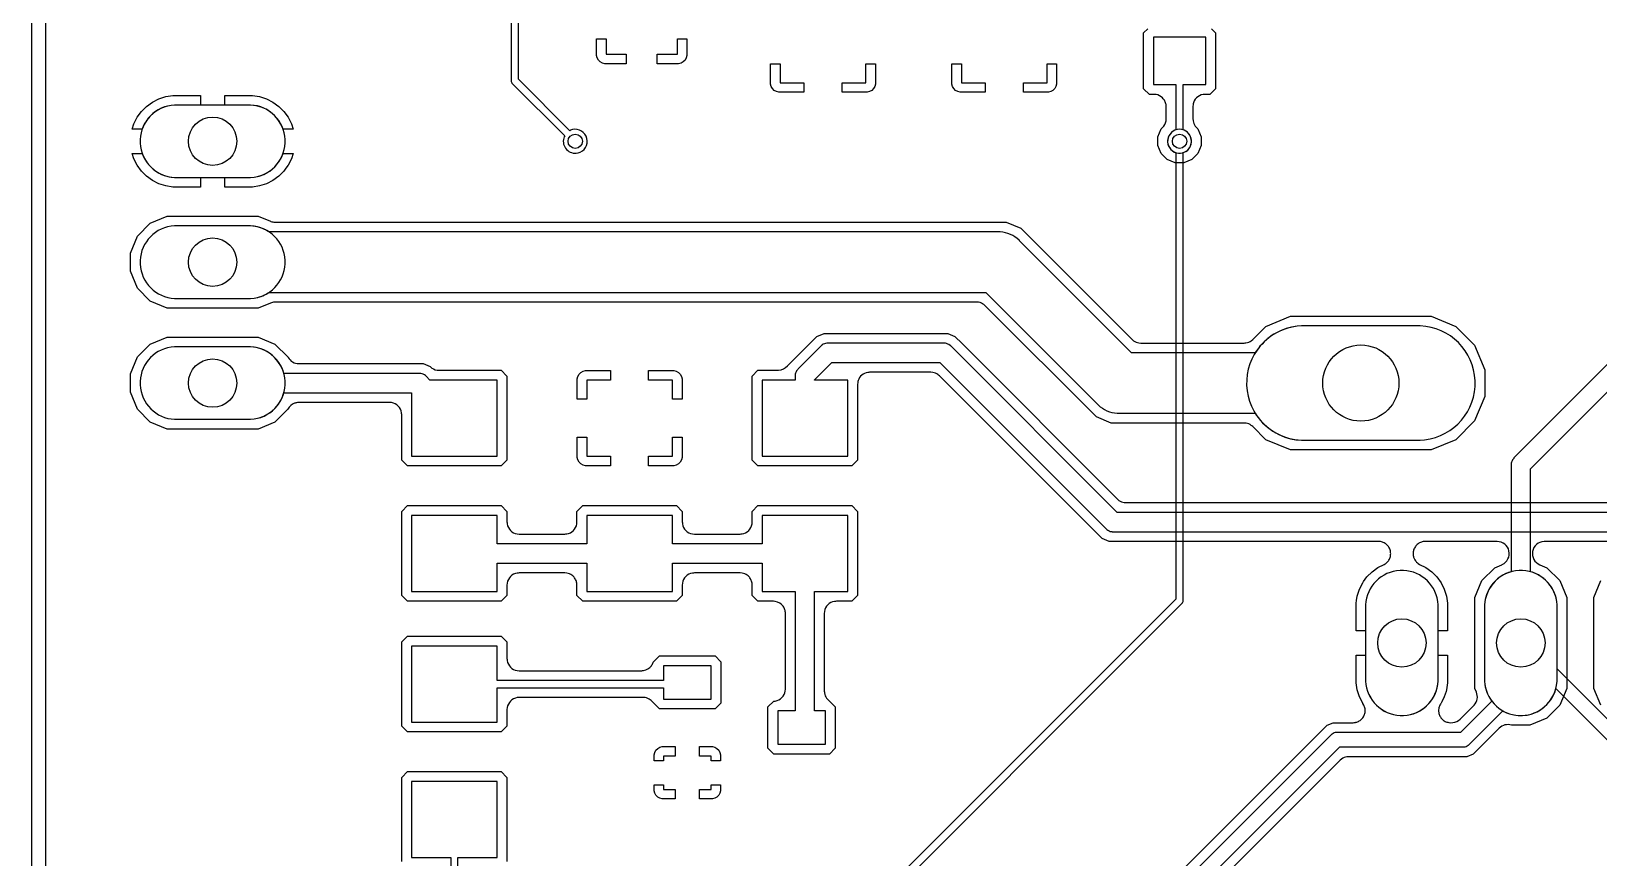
# Model space of a CAD drawing. Header units: millimetres. Extents: x 0 to 85.1, y 3.8 to 100.3.
# Drawn here: x 0 to 32.94, y 38.29 to 55.65 of the extents above; entities that cross this region are included whole.
import ezdxf

# ---------------------------------------------------------------- set-up
doc = ezdxf.new("R2010")
doc.units = ezdxf.units.MM

msp = doc.modelspace()

# ---------------------------------------------------------------- linework, layer by layer
at = {"layer": '16_copper'}
for points in [[(11.489, 53.096, 1), (11.371, 53.584), (11.334, 53.572), (11.316, 53.562), (10.236, 54.642), (10.236, 63.262), (10.256, 63.268, 1), (10.064, 63.732), (10.029, 63.714, 0.612802), (10.064, 63.268), (10.084, 63.262), (10.084, 54.61), (10.085, 54.602), (10.086, 54.593, 0.087654), (10.096, 54.569), (10.101, 54.563), (10.106, 54.556), (11.208, 53.454), (11.198, 53.436, 0.560025), (11.45, 53.09)], [(4.684, 52.585, 0.906347), (4.609, 54.102), (3.011, 54.102), (2.936, 54.095, 0.906347), (3.011, 52.578), (4.609, 52.578)], [(4.684, 50.045, 0.906347), (4.609, 51.562), (3.011, 51.562), (2.936, 51.555, 0.906347), (3.011, 50.038), (4.609, 50.038)], [(29.281, 47.067, 0.924391), (29.187, 49.46), (26.693, 49.46), (26.599, 49.453, 0.924391), (26.693, 47.06), (29.187, 47.06)], [(4.684, 47.505, 0.906347), (4.609, 49.022), (3.011, 49.022), (2.936, 49.015, 0.906347), (3.011, 47.498), (4.609, 47.498)], [(28.914, 41.282, 0.357806), (29.564, 42), (29.564, 43.598), (29.557, 43.673, 0.906347), (28.04, 43.598), (28.04, 42), (28.047, 41.925, 0.385742), (28.839, 41.275)]]:
    msp.add_lwpolyline(points, format="xyb", close=True, dxfattribs=at)
for points in [[(16.967, 36.417), (24.184, 43.634), (24.189, 43.641), (24.194, 43.647, 0.087651), (24.204, 43.672), (24.205, 43.679), (24.206, 43.688), (24.206, 53.102), (24.226, 53.108, 1), (24.034, 53.572), (23.999, 53.554, 0.612802), (24.034, 53.108), (24.054, 53.102), (24.054, 43.72), (16.837, 36.503)], [(35.357, 50.884), (31.158, 46.686), (31.152, 46.678), (31.145, 46.671, 0.132344), (31.101, 46.574), (31.101, 46.566, 0.018059), (31.1, 46.551), (31.099, 46.542), (31.099, 44.296), (31.045, 44.279, 0.303347), (30.54, 43.598), (30.54, 42), (30.547, 41.925, 0.817079), (32.04, 41.845), (35.131, 38.754)], [(35.302, 39.014), (32.064, 42.253), (32.064, 43.598), (32.057, 43.673, 0.276738), (31.559, 44.279), (31.505, 44.296), (31.505, 46.458), (35.704, 50.656)]]:
    msp.add_lwpolyline(points, format="xyb", dxfattribs=at)
at = {"layer": '1_copper'}
for points in [[(0.3, 90.921), (0.3, 5.855)], [(32.982, 41.489), (32.835, 41.845), (32.835, 43.753), (32.982, 44.109)], [(7.784, 38.206), (7.784, 39.976), (7.904, 40.096), (9.876, 40.096), (9.996, 39.976), (9.996, 38.206)]]:
    msp.add_lwpolyline(points, dxfattribs=at)
for points in [[(24.8, 55.7), (24.885, 55.615), (24.885, 54.445), (24.765, 54.325), (24.665, 54.325, 0.324533), (24.424, 54.15), (24.419, 54.129), (24.414, 54.112, 0.000439), (24.414, 54.111), (24.411, 54.071, 0.00044), (24.411, 54.071), (24.411, 53.807), (24.413, 53.788), (24.414, 53.768, 0.118891), (24.46, 53.658), (24.485, 53.628), (24.486, 53.628), (24.486, 53.628), (24.516, 53.598), (24.585, 53.431), (24.585, 53.249), (24.516, 53.082), (24.388, 52.954), (24.221, 52.885), (24.039, 52.885), (23.872, 52.954), (23.744, 53.082), (23.675, 53.249), (23.675, 53.431), (23.744, 53.598), (23.774, 53.628, 0.158205), (23.846, 53.768), (23.849, 53.807, 0.000218), (23.849, 53.807), (23.849, 54.071), (23.847, 54.09), (23.846, 54.11, 0.079055), (23.821, 54.186), (23.812, 54.202), (23.801, 54.22, 0.000438), (23.8, 54.22), (23.788, 54.234), (23.775, 54.25, 0.158654), (23.635, 54.322), (23.595, 54.325, 0.00044), (23.595, 54.325), (23.495, 54.325), (23.375, 54.445), (23.375, 55.615), (23.46, 55.7)], [(22.729, 36.569), (27.23, 41.07), (27.361, 41.124), (27.777, 41.124), (27.797, 41.126), (27.817, 41.127, 0.018226), (27.837, 41.132), (27.856, 41.137), (27.856, 41.137), (27.856, 41.137), (27.873, 41.144), (27.892, 41.152), (27.893, 41.152), (27.893, 41.152), (27.908, 41.161), (27.926, 41.173, 0.039485), (27.957, 41.199), (27.97, 41.214), (27.983, 41.229), (27.983, 41.229), (27.983, 41.229), (27.993, 41.245), (28.004, 41.263, 0.000221), (28.004, 41.263), (28.012, 41.283), (28.019, 41.299), (28.019, 41.299), (28.019, 41.3, 0.036235), (28.028, 41.338), (28.03, 41.356), (28.031, 41.378, 0.037193), (28.028, 41.418), (28.023, 41.438), (28.019, 41.456), (28.019, 41.456), (28.019, 41.456, 0.037946), (28.004, 41.493), (27.983, 41.527), (27.983, 41.527), (27.983, 41.528), (27.979, 41.533), (27.91, 41.668), (27.864, 41.812), (27.84, 41.961), (27.84, 42.545), (28.04, 42.545), (28.04, 42), (28.047, 41.925, 0.906347), (29.564, 42), (29.564, 42.545), (29.764, 42.545), (29.764, 41.961), (29.74, 41.812), (29.73, 41.781, 0.000072), (29.73, 41.781), (29.694, 41.668), (29.64, 41.564), (29.64, 41.564), (29.64, 41.564), (29.625, 41.533), (29.621, 41.528, 0.000048), (29.621, 41.528), (29.621, 41.528), (29.611, 41.512), (29.6, 41.494, 0.224744), (29.6, 41.264), (29.6, 41.264), (29.6, 41.263), (29.611, 41.245), (29.621, 41.23), (29.621, 41.23), (29.621, 41.229), (29.633, 41.215), (29.646, 41.199), (29.647, 41.199), (29.647, 41.199, 0.074777), (29.711, 41.152), (29.711, 41.152), (29.711, 41.152), (29.729, 41.145), (29.747, 41.137), (29.747, 41.137), (29.748, 41.137), (29.767, 41.132), (29.786, 41.128), (29.786, 41.128), (29.786, 41.128), (29.826, 41.124, 0.164316), (29.995, 41.173), (30.025, 41.199, 0.000203), (30.025, 41.199), (30.095, 41.268), (30.095, 41.268), (30.095, 41.268), (30.313, 41.487), (30.32, 41.494, 0.292979), (30.369, 41.764), (30.335, 41.845), (30.335, 43.753), (30.482, 44.109), (30.754, 44.381), (30.902, 44.442), (30.911, 44.447, 0.8045), (30.805, 44.931), (29.291, 44.931), (29.269, 44.929), (29.251, 44.928), (29.251, 44.928), (29.251, 44.928), (29.23, 44.923), (29.212, 44.918, 0.000129), (29.212, 44.918), (29.196, 44.912), (29.176, 44.903), (29.175, 44.903), (29.175, 44.903), (29.162, 44.895), (29.142, 44.882), (29.141, 44.882), (29.141, 44.882, 0.078481), (29.085, 44.826), (29.085, 44.826), (29.085, 44.826), (29.073, 44.807), (29.064, 44.793), (29.064, 44.792), (29.064, 44.792), (29.055, 44.769), (29.049, 44.756), (29.049, 44.756), (29.049, 44.756), (29.043, 44.732), (29.04, 44.717), (29.04, 44.717), (29.04, 44.717), (29.038, 44.695), (29.037, 44.677, 0.000129), (29.037, 44.677), (29.038, 44.653), (29.04, 44.638), (29.04, 44.638), (29.04, 44.638), (29.045, 44.615), (29.049, 44.599, 0.000129), (29.049, 44.599), (29.058, 44.576), (29.064, 44.562), (29.064, 44.562), (29.064, 44.562), (29.076, 44.543), (29.085, 44.528), (29.085, 44.528), (29.085, 44.528), (29.101, 44.509), (29.11, 44.498), (29.11, 44.498), (29.111, 44.498), (29.127, 44.483), (29.141, 44.472, 0.00013), (29.141, 44.472), (29.175, 44.451, 0.000746), (29.175, 44.45), (29.306, 44.384), (29.429, 44.295), (29.536, 44.188), (29.625, 44.065), (29.694, 43.93), (29.74, 43.786), (29.764, 43.637), (29.764, 43.053), (29.564, 43.053), (29.564, 43.598), (29.557, 43.673, 0.906347), (28.04, 43.598), (28.04, 43.053), (27.84, 43.053), (27.84, 43.637), (27.849, 43.694), (27.849, 43.694), (27.849, 43.694), (27.864, 43.786), (27.904, 43.909), (27.904, 43.909), (27.904, 43.909), (27.91, 43.93), (27.979, 44.065), (27.999, 44.092, 0.000055), (27.999, 44.093), (28.068, 44.188), (28.175, 44.295), (28.298, 44.384), (28.429, 44.45), (28.448, 44.462), (28.463, 44.471), (28.463, 44.471), (28.463, 44.471, 0.039248), (28.493, 44.497), (28.505, 44.511), (28.519, 44.527), (28.519, 44.527), (28.519, 44.527), (28.528, 44.542), (28.54, 44.561, 0.078611), (28.564, 44.637), (28.564, 44.637), (28.564, 44.637), (28.566, 44.655), (28.567, 44.676, 0.000132), (28.567, 44.676), (28.566, 44.694), (28.564, 44.716), (28.564, 44.716), (28.564, 44.716), (28.56, 44.733), (28.555, 44.755, 0.039247), (28.54, 44.792), (28.54, 44.792), (28.54, 44.792, 0.039117), (28.519, 44.826), (28.519, 44.826), (28.519, 44.826), (28.507, 44.84), (28.493, 44.856, 0.00013), (28.493, 44.856), (28.481, 44.867), (28.463, 44.882), (28.463, 44.882), (28.463, 44.882), (28.453, 44.888), (28.429, 44.903, 0.078611), (28.354, 44.928), (28.354, 44.928), (28.354, 44.928), (28.314, 44.931, 0.000747), (28.313, 44.931), (22.652, 44.931), (22.502, 44.993), (19.082, 48.412), (19.067, 48.425), (19.053, 48.438, 0.118893), (18.943, 48.484), (18.903, 48.487, 0.000218), (18.903, 48.487), (17.616, 48.487), (17.597, 48.485), (17.577, 48.484, 0.282173), (17.375, 48.312), (17.37, 48.291), (17.366, 48.273, 0.000439), (17.366, 48.273), (17.362, 48.233, 0.00044), (17.362, 48.233), (17.362, 46.638), (17.242, 46.518), (15.27, 46.518), (15.15, 46.638), (15.15, 48.408), (15.27, 48.528), (15.692, 48.528), (15.702, 48.529, 0.214837), (15.89, 48.624), (16.508, 49.241), (16.658, 49.303), (19.258, 49.303), (19.408, 49.241), (19.559, 49.091), (19.559, 49.09), (22.828, 45.822), (22.843, 45.809), (22.857, 45.796, 0.118893), (22.967, 45.75), (23.007, 45.747, 0.000218), (23.007, 45.747), (48.812, 45.747)], [(49.007, 45.542), (22.817, 45.542), (19.321, 49.039), (19.313, 49.045), (19.306, 49.052, 0.132344), (19.209, 49.096), (19.201, 49.096, 0.018059), (19.186, 49.097), (19.177, 49.098), (16.739, 49.098), (16.729, 49.097), (16.719, 49.097, 0.132342), (16.62, 49.06), (16.614, 49.054, 0.018024), (16.602, 49.045), (16.595, 49.039), (16.112, 48.556), (16.106, 48.548), (16.099, 48.541, 0.132344), (16.055, 48.444), (16.055, 48.436, 0.018059), (16.054, 48.421), (16.053, 48.412), (16.053, 48.323), (15.355, 48.323), (15.355, 46.723), (17.158, 46.723), (17.158, 48.323), (16.459, 48.323), (16.459, 48.328), (16.823, 48.692), (19.093, 48.692), (22.589, 45.195), (22.597, 45.189), (22.604, 45.182, 0.132344), (22.701, 45.138), (22.709, 45.138, 0.018059), (22.724, 45.137), (22.733, 45.136), (49.007, 45.136)], [(33.305, 44.931), (31.799, 44.931), (31.789, 44.93, 0.804497), (31.702, 44.442), (31.85, 44.381), (32.122, 44.109), (32.269, 43.753), (32.269, 41.845), (32.122, 41.489), (31.85, 41.217), (31.494, 41.07), (31.108, 41.07), (31.105, 41.071, 0.282645), (30.847, 41.009), (30.301, 40.464), (30.17, 40.41), (27.685, 40.41), (27.666, 40.408), (27.646, 40.407, 0.118891), (27.536, 40.361), (27.506, 40.335), (27.506, 40.335), (27.506, 40.335), (22.427, 35.257)], [(22.333, 35.452), (27.495, 40.615), (30.099, 40.615), (30.105, 40.615), (30.11, 40.615, 0.153128), (30.195, 40.649), (30.207, 40.659), (30.923, 41.376), (30.976, 41.347, 0.534511), (32.064, 42), (32.064, 43.598), (32.057, 43.673, 0.906347), (30.54, 43.598), (30.54, 42), (30.547, 41.925, 0.123338), (30.689, 41.583), (30.694, 41.577), (30.036, 40.919), (27.432, 40.919), (27.426, 40.919), (27.421, 40.919, 0.153128), (27.336, 40.885), (27.324, 40.875), (22.301, 35.852)]]:
    msp.add_lwpolyline(points, format="xyb", dxfattribs=at)
for points in [[(12.051, 54.969), (12, 54.983), (11.954, 55.009), (11.917, 55.046), (11.891, 55.092), (11.877, 55.143), (11.877, 55.494), (12.077, 55.494), (12.077, 55.169), (12.502, 55.169), (12.502, 54.969)], [(13.152, 54.969), (13.152, 55.169), (13.577, 55.169), (13.577, 55.494), (13.777, 55.494), (13.777, 55.143), (13.763, 55.092), (13.737, 55.046), (13.7, 55.009), (13.654, 54.983), (13.603, 54.969)], [(15.711, 54.369), (15.66, 54.383), (15.614, 54.409), (15.577, 54.446), (15.551, 54.492), (15.537, 54.543), (15.537, 54.969), (15.737, 54.969), (15.737, 54.569), (16.237, 54.569), (16.237, 54.369)], [(17.037, 54.369), (17.037, 54.569), (17.537, 54.569), (17.537, 54.969), (17.737, 54.969), (17.737, 54.543), (17.723, 54.492), (17.697, 54.446), (17.66, 54.409), (17.614, 54.383), (17.563, 54.369)], [(19.521, 54.369), (19.47, 54.383), (19.424, 54.409), (19.387, 54.446), (19.361, 54.492), (19.347, 54.543), (19.347, 54.969), (19.547, 54.969), (19.547, 54.569), (20.047, 54.569), (20.047, 54.369)], [(20.847, 54.369), (20.847, 54.569), (21.347, 54.569), (21.347, 54.969), (21.547, 54.969), (21.547, 54.543), (21.533, 54.492), (21.507, 54.446), (21.47, 54.409), (21.424, 54.383), (21.373, 54.369)], [(11.472, 47.923), (11.472, 48.349), (11.485, 48.4), (11.511, 48.446), (11.549, 48.483), (11.594, 48.509), (11.645, 48.523), (12.173, 48.523), (12.173, 48.323), (11.671, 48.323), (11.671, 47.923)], [(13.475, 47.923), (13.475, 48.323), (12.973, 48.323), (12.973, 48.523), (13.501, 48.523), (13.552, 48.509), (13.597, 48.483), (13.635, 48.446), (13.661, 48.4), (13.674, 48.349), (13.674, 47.923)], [(11.645, 46.523), (11.594, 46.537), (11.549, 46.563), (11.511, 46.6), (11.485, 46.646), (11.472, 46.697), (11.472, 47.123), (11.671, 47.123), (11.671, 46.723), (12.173, 46.723), (12.173, 46.523)], [(12.973, 46.523), (12.973, 46.723), (13.475, 46.723), (13.475, 47.123), (13.674, 47.123), (13.674, 46.697), (13.661, 46.646), (13.635, 46.6), (13.597, 46.563), (13.552, 46.537), (13.501, 46.523)], [(16.686, 41.371), (16.459, 41.371), (16.459, 43.879), (17.158, 43.879), (17.158, 45.479), (15.355, 45.479), (15.355, 44.882), (13.475, 44.882), (13.475, 45.479), (11.671, 45.479), (11.671, 44.882), (9.792, 44.882), (9.792, 45.479), (7.989, 45.479), (7.989, 43.879), (9.792, 43.879), (9.792, 44.476), (11.671, 44.476), (11.671, 43.879), (13.475, 43.879), (13.475, 44.476), (15.355, 44.476), (15.355, 43.879), (16.053, 43.879), (16.053, 41.371), (15.686, 41.371), (15.686, 40.671), (16.686, 40.671)], [(9.792, 41.859), (13.286, 41.859), (13.286, 41.621), (14.286, 41.621), (14.286, 42.321), (13.286, 42.321), (13.286, 42.011), (9.792, 42.011), (9.792, 42.735), (7.989, 42.735), (7.989, 41.135), (9.792, 41.135)], [(13.086, 40.325), (13.086, 40.447), (13.1, 40.498), (13.126, 40.544), (13.163, 40.581), (13.209, 40.607), (13.26, 40.621), (13.532, 40.621), (13.532, 40.421), (13.286, 40.421), (13.286, 40.325)], [(14.286, 40.325), (14.286, 40.421), (14.04, 40.421), (14.04, 40.621), (14.312, 40.621), (14.363, 40.607), (14.409, 40.581), (14.446, 40.544), (14.472, 40.498), (14.486, 40.447), (14.486, 40.325)], [(13.26, 39.521), (13.209, 39.535), (13.163, 39.561), (13.126, 39.598), (13.1, 39.644), (13.086, 39.695), (13.086, 39.817), (13.286, 39.817), (13.286, 39.721), (13.532, 39.721), (13.532, 39.521)], [(14.04, 39.521), (14.04, 39.721), (14.286, 39.721), (14.286, 39.817), (14.486, 39.817), (14.486, 39.695), (14.472, 39.644), (14.446, 39.598), (14.409, 39.561), (14.363, 39.535), (14.312, 39.521)]]:
    msp.add_lwpolyline(points, close=True, dxfattribs=at)
for points in [[(24.189, 53.096, 0.726546), (24.226, 53.572), (24.206, 53.578), (24.206, 54.53), (24.68, 54.53), (24.68, 55.53), (23.58, 55.53), (23.58, 54.53), (24.054, 54.53), (24.054, 53.578), (24.034, 53.572, 0.854082), (24.15, 53.09)], [(2.119, 53.594), (2.156, 53.709), (2.225, 53.844), (2.314, 53.967), (2.421, 54.074), (2.544, 54.163), (2.679, 54.232), (2.823, 54.278), (2.972, 54.302), (3.556, 54.302), (3.556, 54.102), (3.011, 54.102), (2.936, 54.095, 0.276738), (2.33, 53.597), (2.329, 53.594)], [(5.291, 53.594), (5.29, 53.597, 0.303347), (4.609, 54.102), (4.064, 54.102), (4.064, 54.302), (4.648, 54.302), (4.797, 54.278), (4.941, 54.232), (5.076, 54.163), (5.199, 54.074), (5.306, 53.967), (5.395, 53.844), (5.464, 53.709), (5.501, 53.594)], [(2.972, 52.378), (2.823, 52.402), (2.679, 52.448), (2.544, 52.517), (2.421, 52.606), (2.314, 52.713), (2.225, 52.836), (2.156, 52.971), (2.119, 53.086), (2.329, 53.086), (2.33, 53.083, 0.303347), (3.011, 52.578), (3.556, 52.578), (3.556, 52.378)], [(4.064, 52.378), (4.064, 52.578), (4.609, 52.578), (4.684, 52.585, 0.276738), (5.29, 53.083), (5.291, 53.086), (5.501, 53.086), (5.464, 52.971), (5.395, 52.836), (5.35, 52.774), (5.35, 52.774), (5.349, 52.773), (5.306, 52.713), (5.199, 52.606), (5.076, 52.517), (4.941, 52.448), (4.797, 52.402), (4.648, 52.378)], [(26.46, 46.855), (25.944, 47.069), (25.667, 47.346), (25.652, 47.358), (25.637, 47.371, 0.118893), (25.527, 47.417), (25.488, 47.42, 0.000218), (25.487, 47.42), (22.693, 47.42), (22.384, 47.548), (20.046, 49.886), (20.031, 49.898), (20.017, 49.911, 0.118893), (19.907, 49.957), (19.867, 49.96, 0.000218), (19.867, 49.96), (5.121, 49.96), (5.112, 49.959, 0.088975), (5.024, 49.941), (4.764, 49.833), (2.856, 49.833), (2.5, 49.98), (2.228, 50.252), (2.081, 50.608), (2.081, 50.992), (2.228, 51.348), (2.5, 51.62), (2.856, 51.767), (4.764, 51.767), (5.024, 51.659), (5.033, 51.656, 0.088988), (5.121, 51.64), (20.487, 51.64), (20.796, 51.512), (23.134, 49.174), (23.149, 49.162), (23.163, 49.149, 0.118893), (23.273, 49.103), (23.313, 49.1, 0.000218), (23.313, 49.1), (25.487, 49.1), (25.507, 49.102), (25.526, 49.103, 0.118891), (25.637, 49.148), (25.667, 49.174), (25.667, 49.174), (25.667, 49.174), (25.944, 49.451), (26.46, 49.665), (29.42, 49.665), (29.936, 49.451), (30.331, 49.056), (30.545, 48.54), (30.545, 47.98), (30.331, 47.464), (29.936, 47.069), (29.42, 46.855)], [(29.281, 47.067, 0.924391), (29.187, 49.46), (26.693, 49.46), (26.599, 49.453, 0.219407), (25.741, 48.927), (25.721, 48.895), (23.123, 48.895), (20.769, 51.249), (20.763, 51.254), (20.758, 51.26, 0.1754), (20.362, 51.434), (20.32, 51.435), (4.993, 51.435), (4.964, 51.454, 0.123338), (4.609, 51.562), (3.011, 51.562), (2.936, 51.555, 0.906347), (3.011, 50.038), (4.609, 50.038), (4.684, 50.045, 0.098491), (4.964, 50.146), (4.993, 50.165), (20.057, 50.165), (22.411, 47.811), (22.417, 47.806), (22.422, 47.8, 0.1754), (22.818, 47.626), (22.86, 47.625), (25.721, 47.625), (25.741, 47.593, 0.240079), (26.693, 47.06), (29.187, 47.06)], [(7.904, 46.518), (7.784, 46.638), (7.784, 47.598), (7.782, 47.617), (7.78, 47.637, 0.325016), (7.57, 47.849), (7.53, 47.852, 0.00044), (7.53, 47.852), (5.619, 47.852), (5.61, 47.851, 0.069003), (5.541, 47.839), (5.532, 47.836, 0.176479), (5.393, 47.714), (5.12, 47.44), (4.764, 47.293), (2.856, 47.293), (2.5, 47.44), (2.228, 47.712), (2.081, 48.068), (2.081, 48.452), (2.228, 48.808), (2.5, 49.08), (2.856, 49.227), (4.764, 49.227), (5.12, 49.08), (5.394, 48.806), (5.398, 48.799, 0.271805), (5.619, 48.668), (8.234, 48.668), (8.384, 48.606), (8.388, 48.602, 0.158204), (8.528, 48.531), (8.567, 48.528, 0.000231), (8.567, 48.528), (9.876, 48.528), (9.996, 48.408), (9.996, 46.638), (9.876, 46.518)], [(9.792, 48.323), (8.377, 48.323), (8.297, 48.404), (8.289, 48.41), (8.282, 48.417, 0.132344), (8.185, 48.461), (8.177, 48.461, 0.018059), (8.162, 48.462), (8.153, 48.463), (5.307, 48.463), (5.29, 48.517, 0.303347), (4.609, 49.022), (3.011, 49.022), (2.936, 49.015, 0.906347), (3.011, 47.498), (4.609, 47.498), (4.684, 47.505, 0.276738), (5.29, 48.003), (5.307, 48.057), (7.989, 48.057), (7.989, 46.723), (9.792, 46.723)], [(15.601, 40.466), (15.481, 40.586), (15.481, 41.456), (15.602, 41.577), (15.613, 41.578), (15.633, 41.579, 0.325016), (15.845, 41.79), (15.848, 41.83, 0.00044), (15.848, 41.83), (15.848, 43.42), (15.846, 43.44), (15.845, 43.459, 0.079055), (15.82, 43.535), (15.811, 43.551), (15.8, 43.569, 0.199138), (15.634, 43.671), (15.594, 43.674, 0.00044), (15.594, 43.674), (15.27, 43.674), (15.15, 43.794), (15.15, 44.017), (15.148, 44.036), (15.146, 44.056, 0.079055), (15.122, 44.132), (15.112, 44.148), (15.101, 44.166, 0.000438), (15.101, 44.166), (15.089, 44.18), (15.076, 44.196, 0.000439), (15.075, 44.196), (15.062, 44.208), (15.045, 44.222, 0.118668), (14.936, 44.268), (14.896, 44.271, 0.00044), (14.896, 44.271), (13.933, 44.271), (13.914, 44.269), (13.894, 44.268, 0.325016), (13.683, 44.057), (13.679, 44.017, 0.00044), (13.679, 44.017), (13.679, 43.794), (13.559, 43.674), (11.587, 43.674), (11.466, 43.794), (11.466, 44.017), (11.465, 44.036), (11.463, 44.056, 0.079055), (11.439, 44.132), (11.429, 44.148), (11.418, 44.166, 0.000438), (11.418, 44.166), (11.406, 44.18), (11.393, 44.196, 0.000439), (11.392, 44.196), (11.379, 44.208), (11.362, 44.222, 0.118668), (11.253, 44.268), (11.213, 44.271, 0.00044), (11.213, 44.271), (10.25, 44.271), (10.231, 44.269), (10.211, 44.268, 0.325016), (10, 44.057), (9.996, 44.017, 0.00044), (9.996, 44.017), (9.996, 43.794), (9.876, 43.674), (7.904, 43.674), (7.784, 43.794), (7.784, 45.564), (7.904, 45.684), (9.876, 45.684), (9.996, 45.564), (9.996, 45.341), (9.998, 45.322), (10, 45.302, 0.325016), (10.21, 45.09), (10.25, 45.087, 0.00044), (10.25, 45.087), (11.213, 45.087), (11.232, 45.089), (11.252, 45.09, 0.325016), (11.463, 45.301), (11.466, 45.341, 0.00044), (11.466, 45.341), (11.466, 45.564), (11.587, 45.684), (13.559, 45.684), (13.679, 45.564), (13.679, 45.341), (13.681, 45.322), (13.683, 45.302, 0.325016), (13.893, 45.09), (13.933, 45.087, 0.00044), (13.933, 45.087), (14.896, 45.087), (14.915, 45.089), (14.935, 45.09, 0.325016), (15.146, 45.301), (15.15, 45.341, 0.00044), (15.15, 45.341), (15.15, 45.564), (15.27, 45.684), (17.242, 45.684), (17.362, 45.564), (17.362, 43.794), (17.242, 43.674), (16.918, 43.674), (16.899, 43.672), (16.879, 43.671, 0.325016), (16.667, 43.46), (16.664, 43.42, 0.00044), (16.664, 43.42), (16.664, 41.788), (16.666, 41.769), (16.667, 41.749, 0.118891), (16.713, 41.639), (16.738, 41.608), (16.739, 41.608), (16.739, 41.608), (16.891, 41.456), (16.891, 40.586), (16.771, 40.466)], [(7.904, 40.93), (7.784, 41.05), (7.784, 42.82), (7.904, 42.94), (9.876, 42.94), (9.996, 42.82), (9.996, 42.47), (9.998, 42.45), (10, 42.431, 0.325016), (10.21, 42.219), (10.25, 42.216, 0.00044), (10.25, 42.216), (12.827, 42.216), (12.847, 42.218), (12.866, 42.219, 0.199142), (13.032, 42.321), (13.042, 42.337), (13.053, 42.354, 0.036652), (13.068, 42.391), (13.069, 42.394), (13.201, 42.526), (14.371, 42.526), (14.491, 42.406), (14.491, 41.536), (14.371, 41.416), (13.201, 41.416), (13.038, 41.579), (13.023, 41.592), (13.008, 41.605, 0.118889), (12.898, 41.651), (12.858, 41.654, 0.000221), (12.858, 41.654), (10.25, 41.654), (10.231, 41.652), (10.211, 41.651, 0.325016), (10, 41.44), (9.996, 41.4, 0.00044), (9.996, 41.4), (9.996, 41.05), (9.876, 40.93)], [(8.954, 36.562, 0.726543), (8.996, 37.085), (8.966, 37.094), (8.966, 38.291), (9.792, 38.291), (9.792, 39.891), (7.989, 39.891), (7.989, 38.291), (8.814, 38.291), (8.814, 37.094), (8.784, 37.085, 0.854084), (8.912, 36.555)]]:
    msp.add_lwpolyline(points, format="xyb", close=True, dxfattribs=at)
at = {"layer": 'drills_PTH'}
for centre, radius in [((3.81, 53.34), 0.508), ((3.81, 50.8), 0.508), ((3.81, 48.26), 0.508), ((27.94, 48.26), 0.8), ((28.802, 42.799), 0.508), ((31.302, 42.799), 0.508)]:
    msp.add_circle(centre, radius, dxfattribs=at)
at = {"layer": 'drills_via_1_16'}
for centre in [(11.43, 53.34), (24.13, 53.34)]:
    msp.add_circle(centre, 0.15, dxfattribs=at)
at = {"layer": 'outline'}
msp.add_lwpolyline([(0, 3.81), (85.141, 3.81), (85.141, 100.32), (0, 100.32), (0, 3.81)], close=True, dxfattribs=at)

doc.saveas('drawing.dxf')
